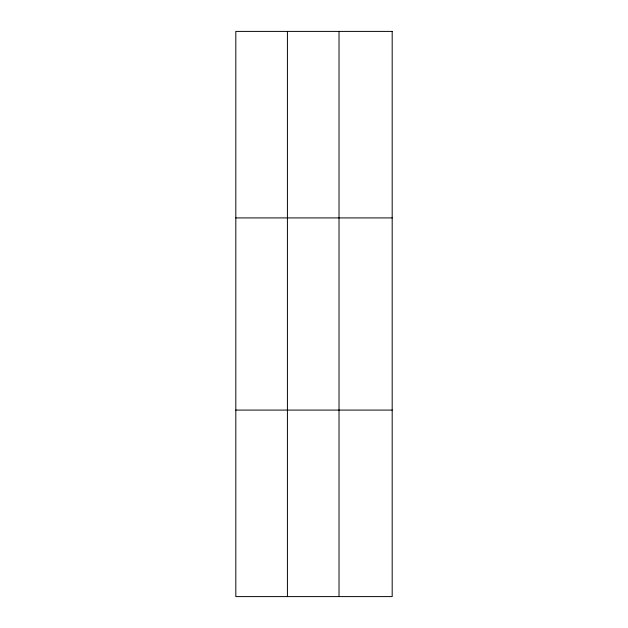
<?xml version="1.0" encoding="UTF-8"?>
<svg xmlns="http://www.w3.org/2000/svg" width="628" height="628" viewBox="0 0 628 628"><rect width="100%" height="100%" fill="white"/><g stroke="black" fill="none" stroke-linecap="round" stroke-linejoin="round"><path stroke-width="0.94" d="M287.42 31.4L287.42 596.6M339.018 31.4L339.018 596.6M235.814 217.916L392.186 217.916M235.814 410.084L392.186 410.084M392.186 31.4L392.186 596.6L235.814 596.6L235.814 31.4L392.186 31.4"/></g></svg>
